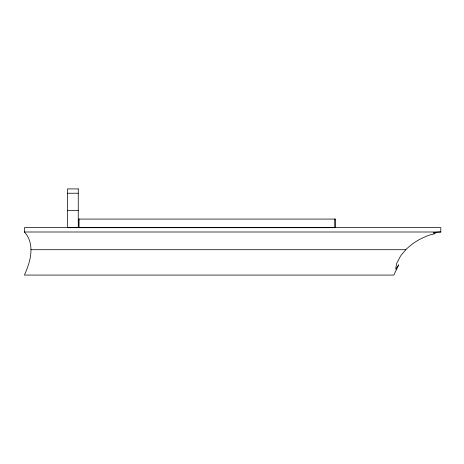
<?xml version="1.0" encoding="UTF-8"?>
<svg xmlns="http://www.w3.org/2000/svg" width="464" height="464" viewBox="0 0 464 464"><rect width="100%" height="100%" fill="white"/><g stroke="black" fill="none" stroke-linecap="round" stroke-linejoin="round"><path stroke-width="0.7" d="M433.44 232.737A36.238 36.238 0 0 1 440.8 232.006L440.8 227.638L24.435 227.638L24.418 232L26.628 234.778A23.815 23.815 0 0 1 28.872 238.873C33.698 250.78 29.371 263.958 24.418 275.077L393.866 275.077L398.64 264.88M395.833 268.917L395.902 268.117A43.094 43.094 0 0 1 396.157 266.023L396.447 264.405A12.644 12.644 0 0 1 396.761 263.25L400.716 255.768L405.826 249.702A56.979 56.979 0 0 1 411.875 244.395L412.745 243.745A58.684 58.684 0 0 1 422.008 238.223L427.048 235.973A36.36 36.36 0 0 1 430.725 234.726L433.776 233.995A4.721 4.721 0 0 0 434.234 233.885L434.298 233.862M398.564 265.019L398.135 265.779A7.534 7.534 0 0 1 397.474 266.725L395.937 269.219M435.615 233.375L435.974 232.957M67.489 193.233L78.259 193.233M67.489 210.465L78.259 210.465M24.435 232L440.777 232M30.989 249.702L405.826 249.702M433.643 232.98L434.582 233.717A1.056 1.056 0 0 1 434.379 233.827M334.875 219.078L334.875 227.691M79.013 219.078L79.013 227.691M78.259 188.923L67.489 188.923L67.489 227.691L78.259 227.691L78.259 188.923M335.199 219.078L78.689 219.078L78.689 227.691L335.199 227.691L335.199 219.078"/></g></svg>
